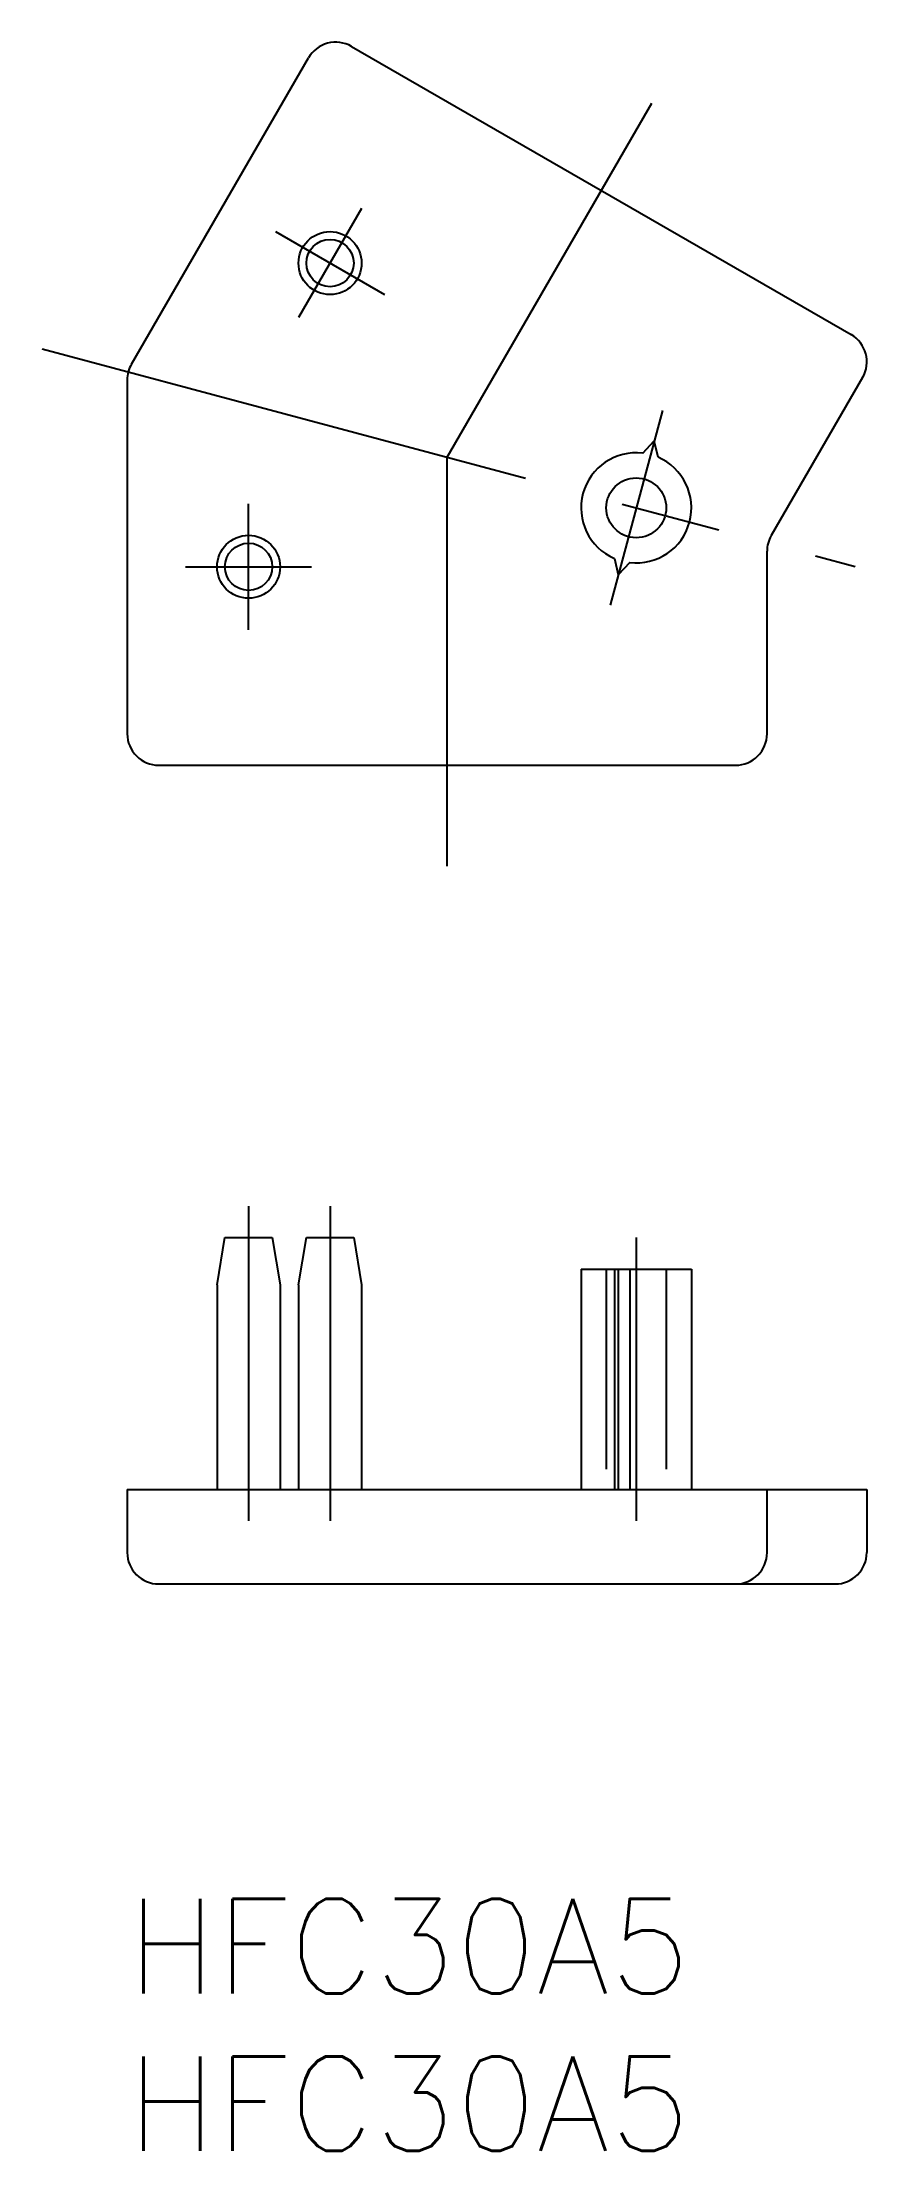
# Model space of a CAD drawing. Extents: x -2.7 to 23.5, y -8 to 59.
import ezdxf

# ---------------------------------------------------------------- set-up
doc = ezdxf.new("R2010")
doc.units = 0
doc.header["$LTSCALE"] = 0.5
doc.linetypes.add('CENTER', pattern=[50.8, 31.75, -6.35, 6.35, -6.35])
doc.linetypes.add('DASHED', pattern=[19.05, 12.7, -6.35])
for name, color, linetype in [('MSM_CENTER', 1, 'CENTER'), ('MSM_CONTINUOUS', 7, 'CONTINUOUS'), ('MSM_DASHED', 4, 'DASHED'), ('MSM_PART_NUMBER', 7, 'CONTINUOUS')]:
    doc.layers.add(name, color=color, linetype=linetype)
doc.styles.get("Standard").update_dxf_attribs({"font": 'txt.shx', "height": 3, "bigfont": 'bigfont.shx'})

# ---------------------------------------------------------------- blocks, each defined once
blk = doc.blocks.new('*U9')
at = {"layer": 'MSM_PART_NUMBER'}
blk.add_text('HFC30A5', height=3, dxfattribs=at).set_placement((0, -3))
blk = doc.blocks.new('*U10')
at = {"layer": 'MSM_PART_NUMBER'}
blk.add_text('HFC30A5', height=3, dxfattribs=at).set_placement((0, -8))

msp = doc.modelspace()

# ---------------------------------------------------------------- linework, layer by layer
at = {"layer": 'MSM_CENTER'}
for p, q in [((10.15, 45.78), (16.642, 57.024)), ((7.434, 53.676), (5.434, 50.212)), ((4.702, 52.944), (8.166, 50.944)), ((-2.698, 49.223), (23.093, 42.312)), ((16.978, 47.264), (15.322, 41.082)), ((10.15, 32.797), (10.15, 45.78)), ((3.85, 40.3), (3.85, 44.3)), ((1.85, 42.3), (5.85, 42.3)), ((3.85, 22), (3.85, 12)), ((6.434, 22), (6.434, 12)), ((16.15, 21), (16.15, 12))]:
    msp.add_line(p, q, dxfattribs=at)
at = {"layer": 'MSM_CONTINUOUS'}
for p, q in [((0.134, 48.732), (5.75, 58.459)), ((7.116, 58.825), (22.964, 49.675)), ((0, 48.232), (0, 37)), ((23.33, 48.309), (20.434, 43.293)), ((16.355, 45.911), (16.719, 46.298)), ((16.841, 45.78), (16.719, 46.298)), ((15.459, 42.565), (15.581, 42.048)), ((15.945, 42.435), (15.581, 42.048)), ((20.3, 37), (20.3, 42.793)), ((1, 36), (19.3, 36)), ((2.85, 19.5), (3.1, 21)), ((3.1, 21), (4.6, 21)), ((4.6, 21), (4.85, 19.5)), ((5.434, 19.5), (5.684, 21)), ((5.684, 21), (7.184, 21)), ((7.184, 21), (7.434, 19.5)), ((2.85, 19.5), (2.85, 13)), ((4.85, 19.5), (4.85, 13)), ((5.434, 19.5), (5.434, 13)), ((7.434, 19.5), (7.434, 13)), ((14.4, 20), (17.9, 20)), ((14.4, 20), (14.4, 13)), ((15.459, 20), (15.459, 13)), ((15.581, 20), (15.581, 13)), ((15.945, 20), (15.945, 13)), ((17.9, 20), (17.9, 13)), ((0, 13), (0, 11)), ((0, 13), (23.464, 13)), ((20.3, 11), (20.3, 13)), ((23.464, 13), (23.464, 11)), ((1, 10), (22.464, 10))]:
    msp.add_line(p, q, dxfattribs=at)
for centre, radius in [((6.434, 51.944), 1), ((6.434, 51.944), 0.75), ((16.15, 44.173), 0.95), ((3.85, 42.3), 1), ((3.85, 42.3), 0.75)]:
    msp.add_circle(centre, radius, dxfattribs=at)
for centre, radius, start, end in [((6.616, 57.959), 1, 60, 150), ((22.464, 48.809), 1, 330, 60), ((1, 48.232), 1, 150, 180), ((16.15, 44.173), 1.75, 83.25678, 246.74322), ((16.15, 44.173), 1.75, 263.25678, 66.74322), ((21.3, 42.793), 1, 150, 180), ((1, 37), 1, 180, 270), ((19.3, 37), 1, 270, 0), ((1, 11), 1, 180, 270), ((19.3, 11), 1, 270, 0), ((22.464, 11), 1, 270, 0)]:
    msp.add_arc(centre, radius, start, end, dxfattribs=at)
at = {"layer": 'MSM_DASHED'}
for p, q in [((15.2, 20), (15.2, 13)), ((17.1, 20), (17.1, 13))]:
    msp.add_line(p, q, dxfattribs=at)

# ---------------------------------------------------------------- block references
at = {"layer": 'MSM_CONTINUOUS'}
for name in ['*U9', '*U10']:
    msp.add_blockref(name, (0, 0), dxfattribs=at)

doc.saveas('drawing.dxf')
